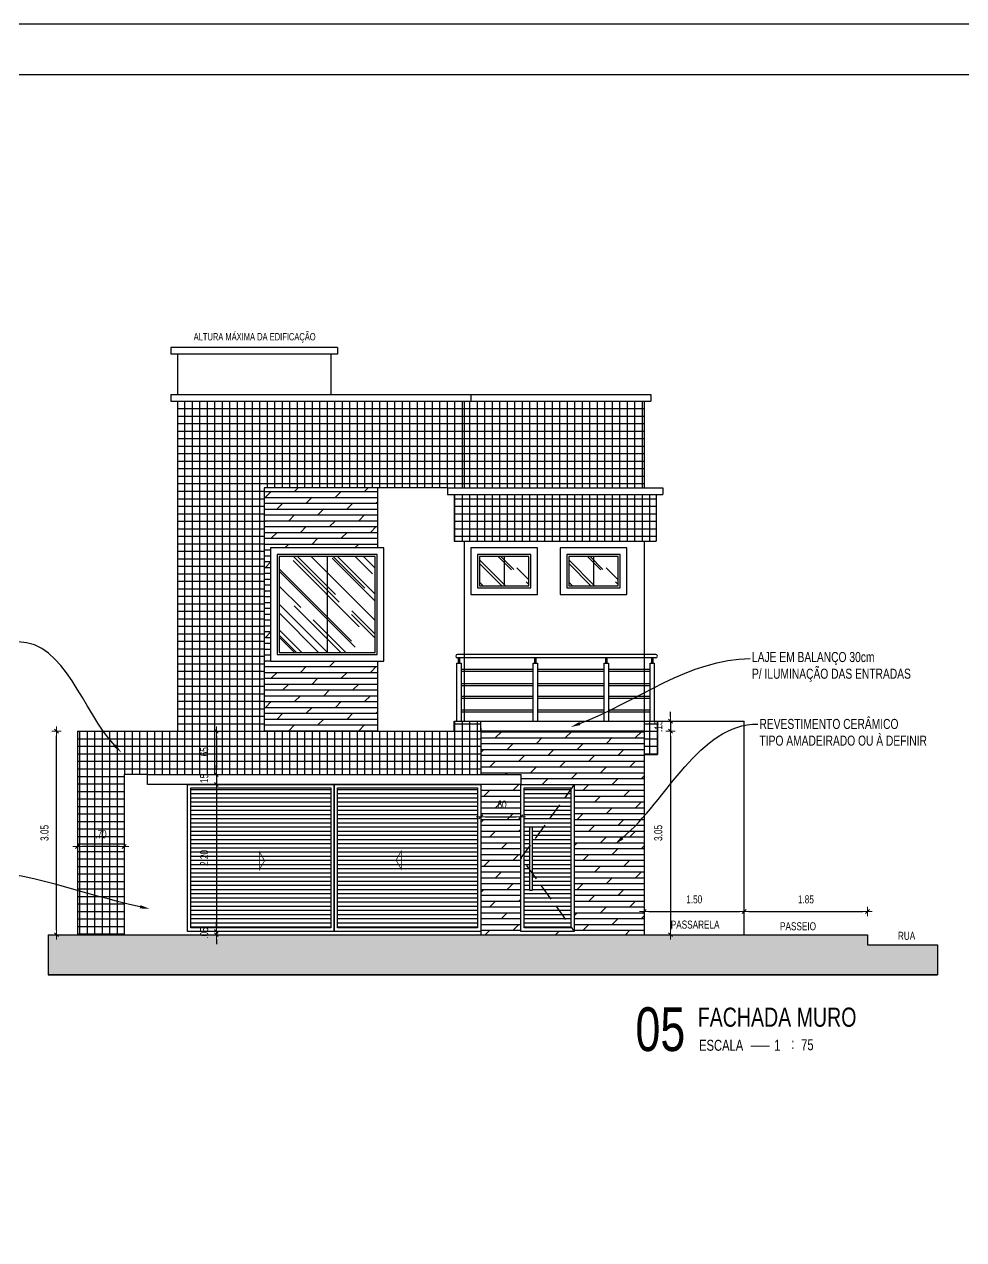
# Model space of a CAD drawing. Extents: x 425 to 531, y 796 to 840.
# Drawn here: x 500.02 to 514.11, y 822.07 to 840.29 of the extents above; entities that cross this region are included whole.
import ezdxf
from ezdxf import colors
from ezdxf.entities.mleader import LeaderData, LeaderLine
from ezdxf.enums import TextEntityAlignment as Align
from ezdxf.math import Vec2, Vec3

# ---------------------------------------------------------------- set-up
doc = ezdxf.new("R2010")
doc.units = 0
doc.header["$MEASUREMENT"] = 0
doc.header["$PDSIZE"] = -5
doc.linetypes.add('CONTINU', pattern=[0])
doc.linetypes.add('DASHED2', pattern=[0.375, 0.25, -0.125])
doc.layers.get('0').update_dxf_attribs({"linetype": 'CONTINUOUS'})
doc.layers.get('Defpoints').update_dxf_attribs({"linetype": 'CONTINUOUS'})
for name, color, linetype in [('COTA', 7, 'CONTINUOUS'), ('E-txt-g', 3, 'CONTINUOUS'), ('E-TXT-Y', 2, 'CONTINUOUS'), ('Indic_Corte_Vista', 2, 'CONTINUOUS'), ('VIGA H20', 2, 'CONTINUOUS')]:
    doc.layers.add(name, color=color, linetype=linetype)
for name, color, linetype, lineweight in [('E-Pen-C', 4, 'CONTINUOUS', 15), ('E-Pen-G', 3, 'CONTINUOUS', 30), ('E-Txt-W', 7, 'CONTINUOUS', 20)]:
    doc.layers.add(name, color=color, linetype=linetype, lineweight=lineweight)
doc.styles.add('F2', font='swisscl.ttf')
doc.styles.add('REG60', font='romans.shx', dxfattribs={"width": 0.8, "height": 0.15})
doc.styles.add('REG80', font='romans.shx', dxfattribs={"width": 0.8, "height": 0.2})
doc.dimstyles.new('DIMENSION-1', dxfattribs={"dimtxt": 0.11, "dimasz": 0.07, "dimexe": 1, "dimexo": 0, "dimgap": 0.12, "dimtad": 1, "dimzin": 7, "dimdsep": 46, "dimtxsty": 'F2', "dimblk1": 'TRACO', "dimblk2": 'TRACO', "dimsah": 1, "dimcen": 1, "dimse1": 1, "dimse2": 1, "dimclrd": 256, "dimclre": 256, "dimclrt": 6, "dimadec": 0, "dimazin": 0, "dimtfac": 1, "dimtix": 1, "dimtmove": 2, "dimatfit": 3, "dimldrblk": 'TRACO', "dimfxl": 1, "dimtolj": 1, "dimtzin": 0, "dimarcsym": 0})

# ---------------------------------------------------------------- blocks, each defined once
blk = doc.blocks.new('TXT-AMB75')
at = {"layer": 'E-txt-g', "style": 'REG80', "width": 0.8, "flags": 8}
blk.add_attdef('TXT', text='', height=0.2, dxfattribs=at).set_placement((0.005, 0.296), align=Align.CENTER)
at = {"layer": 'E-Txt-W', "style": 'REG60', "width": 0.8, "flags": 8}
blk.add_attdef('TXT', text='', height=0.15, dxfattribs=at).set_placement((0.005, 0.027), align=Align.CENTER)
blk = doc.blocks.new('IND_DES')
at = {"layer": 'E-Txt-W', "color": 7}
blk.add_line((0.027, -0.243), (0.198, -0.243), dxfattribs=at)
at = {"layer": 'E-txt-g', "color": 7, "style": 'F2'}
for s, p in [('ESCALA', (-0.446, -0.286)), ('1', (0.243, -0.286)), (':', (0.399, -0.271))]:
    blk.add_text(s, height=0.1, dxfattribs=at).set_placement(p)
blk.add_attdef('ESCALA', (0.49, -0.281), '', height=0.1, dxfattribs=at)
at = {"layer": 'E-Txt-W', "color": 6, "style": 'F2'}
blk.add_attdef('00', text='', height=0.4, dxfattribs=at).set_placement((-0.708, -0.288), align=Align.CENTER)
at = {"layer": 'E-TXT-Y', "color": 7, "style": 'F2'}
for tag, p in [('PROJETO', (-0.456, 0.183)), ('DESENHO', (-0.458, -0.066))]:
    blk.add_attdef(tag, p, '', height=0.175, dxfattribs=at)
blk = doc.blocks.new('TRACO')
at = {"layer": 'E-Pen-C'}
for p, q in [((-1, 0), (1, 0)), ((0, 1), (0, -1))]:
    blk.add_line(p, q, dxfattribs=at)
at = {"layer": 'E-Pen-G'}
blk.add_line((-0.42, -0.42), (0.42, 0.42), dxfattribs=at)
blk = doc.blocks.new('*D92')
at = {"color": 4, "linetype": 'Continuous', "lineweight": -2, "transparency": 16777216}
blk.add_line((500.501, 826.709), (500.501, 829.619), dxfattribs=at)
at = {"layer": 'Defpoints', "color": 0, "linetype": 'CONTINU', "transparency": 16777216}
for p in [(500.501, 829.689), (500.815, 829.689), (500.815, 826.639)]:
    blk.add_point(p, dxfattribs=at)
at = {"color": 4, "linetype": 'CONTINU', "lineweight": -2, "transparency": 16777216, "xscale": 0.07, "yscale": 0.07, "zscale": 0.07}
for p, rotation in [((500.501, 829.689), 90), ((500.501, 826.639), 270)]:
    blk.add_blockref('TRACO', p, dxfattribs=dict(at, rotation=rotation))
at = {"color": 4, "linetype": 'CONTINU', "transparency": 16777216, "insert": (500.32, 828.164), "char_height": 0.12, "attachment_point": 5, "rotation": 90, "style": 'F2'}
blk.add_mtext('\\A1;3.05', dxfattribs=at)
blk = doc.blocks.new('*D93')
at = {"color": 4, "linetype": 'Continuous', "lineweight": -2, "transparency": 16777216}
blk.add_line((501.445, 827.961), (500.885, 827.961), dxfattribs=at)
at = {"layer": 'Defpoints', "color": 0, "linetype": 'CONTINU', "transparency": 16777216}
for p in [(500.815, 829.039), (501.515, 829.039), (500.815, 827.961)]:
    blk.add_point(p, dxfattribs=at)
at = {"color": 4, "linetype": 'CONTINU', "lineweight": -2, "transparency": 16777216, "xscale": 0.07, "yscale": 0.07, "zscale": 0.07, "rotation": 180}
blk.add_blockref('TRACO', (500.815, 827.961), dxfattribs=at)
at = {"color": 4, "linetype": 'CONTINU', "lineweight": -2, "transparency": 16777216, "xscale": 0.07, "yscale": 0.07, "zscale": 0.07}
blk.add_blockref('TRACO', (501.515, 827.961), dxfattribs=at)
at = {"color": 4, "linetype": 'CONTINU', "transparency": 16777216, "insert": (501.165, 828.143), "char_height": 0.12, "attachment_point": 5, "style": 'F2'}
blk.add_mtext('\\A1;.70', dxfattribs=at)
blk = doc.blocks.new('*D94')
at = {"color": 4, "linetype": 'Continuous', "lineweight": -2, "transparency": 16777216}
blk.add_line((502.897, 829.619), (502.897, 829.109), dxfattribs=at)
at = {"layer": 'Defpoints', "color": 0, "linetype": 'CONTINU', "transparency": 16777216}
for p in [(502.599, 829.689), (502.599, 829.039), (502.897, 829.039)]:
    blk.add_point(p, dxfattribs=at)
at = {"color": 4, "linetype": 'CONTINU', "lineweight": -2, "transparency": 16777216, "xscale": 0.07, "yscale": 0.07, "zscale": 0.07}
for p, rotation in [((502.897, 829.689), 90), ((502.897, 829.039), 270)]:
    blk.add_blockref('TRACO', p, dxfattribs=dict(at, rotation=rotation))
at = {"color": 4, "linetype": 'CONTINU', "transparency": 16777216, "insert": (502.715, 829.364), "char_height": 0.12, "attachment_point": 5, "rotation": 90, "style": 'F2'}
blk.add_mtext('\\A1;.65', dxfattribs=at)
blk = doc.blocks.new('*D95')
at = {"color": 4, "linetype": 'Continuous', "lineweight": -2, "transparency": 16777216}
for p, q in [((502.897, 829.109), (502.897, 829.179)), ((502.897, 829.039), (502.897, 828.889)), ((502.897, 828.819), (502.897, 828.749))]:
    blk.add_line(p, q, dxfattribs=at)
at = {"layer": 'Defpoints', "color": 0, "linetype": 'CONTINU', "transparency": 16777216}
for p in [(502.599, 829.039), (501.865, 828.889), (502.897, 828.889)]:
    blk.add_point(p, dxfattribs=at)
at = {"color": 4, "linetype": 'CONTINU', "lineweight": -2, "transparency": 16777216, "xscale": 0.07, "yscale": 0.07, "zscale": 0.07}
for p, rotation in [((502.897, 829.039), 270), ((502.897, 828.889), 90)]:
    blk.add_blockref('TRACO', p, dxfattribs=dict(at, rotation=rotation))
at = {"color": 4, "linetype": 'CONTINU', "transparency": 16777216, "insert": (502.715, 828.964), "char_height": 0.12, "attachment_point": 5, "rotation": 90, "style": 'F2'}
blk.add_mtext('\\A1;.15', dxfattribs=at)
blk = doc.blocks.new('*D96')
at = {"color": 4, "linetype": 'Continuous', "lineweight": -2, "transparency": 16777216}
blk.add_line((502.897, 828.819), (502.897, 826.759), dxfattribs=at)
at = {"layer": 'Defpoints', "color": 0, "linetype": 'CONTINU', "transparency": 16777216}
for p in [(501.865, 828.889), (502.465, 826.689), (502.897, 826.689)]:
    blk.add_point(p, dxfattribs=at)
at = {"color": 4, "linetype": 'CONTINU', "lineweight": -2, "transparency": 16777216, "xscale": 0.07, "yscale": 0.07, "zscale": 0.07}
for p, rotation in [((502.897, 828.889), 90), ((502.897, 826.689), 270)]:
    blk.add_blockref('TRACO', p, dxfattribs=dict(at, rotation=rotation))
at = {"color": 4, "linetype": 'CONTINU', "transparency": 16777216, "insert": (502.715, 827.789), "char_height": 0.12, "attachment_point": 5, "rotation": 90, "style": 'F2'}
blk.add_mtext('\\A1;2.20', dxfattribs=at)
blk = doc.blocks.new('*D97')
at = {"color": 4, "linetype": 'Continuous', "lineweight": -2, "transparency": 16777216}
for p, q in [((502.897, 826.759), (502.897, 826.829)), ((502.897, 826.689), (502.897, 826.639)), ((502.897, 826.569), (502.897, 826.499))]:
    blk.add_line(p, q, dxfattribs=at)
at = {"layer": 'Defpoints', "color": 0, "linetype": 'CONTINU', "transparency": 16777216}
for p in [(502.465, 826.689), (502.465, 826.639), (502.897, 826.639)]:
    blk.add_point(p, dxfattribs=at)
at = {"color": 4, "linetype": 'CONTINU', "lineweight": -2, "transparency": 16777216, "xscale": 0.07, "yscale": 0.07, "zscale": 0.07}
for p, rotation in [((502.897, 826.689), 270), ((502.897, 826.639), 90)]:
    blk.add_blockref('TRACO', p, dxfattribs=dict(at, rotation=rotation))
at = {"color": 4, "linetype": 'CONTINU', "transparency": 16777216, "insert": (502.715, 826.664), "char_height": 0.12, "attachment_point": 5, "rotation": 90, "style": 'F2'}
blk.add_mtext('\\A1;.05', dxfattribs=at)
blk = doc.blocks.new('*D98')
at = {"color": 4, "linetype": 'Continuous', "lineweight": -2, "transparency": 16777216}
for p, q in [((509.708, 829.909), (509.708, 829.979)), ((509.708, 829.839), (509.708, 829.689)), ((509.708, 829.619), (509.708, 829.549))]:
    blk.add_line(p, q, dxfattribs=at)
at = {"layer": 'Defpoints', "color": 0, "linetype": 'CONTINU', "transparency": 16777216}
for p in [(509.315, 829.839), (509.315, 829.689), (509.708, 829.689)]:
    blk.add_point(p, dxfattribs=at)
at = {"color": 4, "linetype": 'CONTINU', "lineweight": -2, "transparency": 16777216, "xscale": 0.07, "yscale": 0.07, "zscale": 0.07}
for p, rotation in [((509.708, 829.839), 270), ((509.708, 829.689), 90)]:
    blk.add_blockref('TRACO', p, dxfattribs=dict(at, rotation=rotation))
at = {"color": 4, "linetype": 'CONTINU', "transparency": 16777216, "insert": (509.527, 829.764), "char_height": 0.12, "attachment_point": 5, "rotation": 90, "style": 'F2'}
blk.add_mtext('\\A1;.15', dxfattribs=at)
blk = doc.blocks.new('*D99')
at = {"color": 4, "linetype": 'Continuous', "lineweight": -2, "transparency": 16777216}
blk.add_line((509.708, 829.619), (509.708, 826.709), dxfattribs=at)
at = {"layer": 'Defpoints', "color": 0, "linetype": 'CONTINU', "transparency": 16777216}
for p in [(509.315, 829.689), (509.315, 826.639), (509.708, 826.639)]:
    blk.add_point(p, dxfattribs=at)
at = {"color": 4, "linetype": 'CONTINU', "lineweight": -2, "transparency": 16777216, "xscale": 0.07, "yscale": 0.07, "zscale": 0.07}
for p, rotation in [((509.708, 829.689), 90), ((509.708, 826.639), 270)]:
    blk.add_blockref('TRACO', p, dxfattribs=dict(at, rotation=rotation))
at = {"color": 4, "linetype": 'CONTINU', "transparency": 16777216, "insert": (509.526, 828.164), "char_height": 0.12, "attachment_point": 5, "rotation": 90, "style": 'F2'}
blk.add_mtext('\\A1;3.05', dxfattribs=at)
blk = doc.blocks.new('*D100')
at = {"color": 4, "linetype": 'Continuous', "lineweight": -2, "transparency": 16777216}
blk.add_line((506.935, 828.407), (507.395, 828.407), dxfattribs=at)
at = {"layer": 'Defpoints', "color": 0, "linetype": 'CONTINU', "transparency": 16777216}
for p in [(506.865, 828.889), (507.465, 828.889), (507.465, 828.407)]:
    blk.add_point(p, dxfattribs=at)
at = {"color": 4, "linetype": 'CONTINU', "lineweight": -2, "transparency": 16777216, "xscale": 0.07, "yscale": 0.07, "zscale": 0.07, "rotation": 180}
blk.add_blockref('TRACO', (506.865, 828.407), dxfattribs=at)
at = {"color": 4, "linetype": 'CONTINU', "lineweight": -2, "transparency": 16777216, "xscale": 0.07, "yscale": 0.07, "zscale": 0.07}
blk.add_blockref('TRACO', (507.465, 828.407), dxfattribs=at)
at = {"color": 4, "linetype": 'CONTINU', "transparency": 16777216, "insert": (507.165, 828.588), "char_height": 0.12, "attachment_point": 5, "style": 'F2'}
blk.add_mtext('\\A1;.60', dxfattribs=at)
blk = doc.blocks.new('Seta')
at = {"const_width": 2}
blk.add_lwpolyline([(10, 15), (10, 26), (25, 0), (10, -26), (10, -15), (10, -15), (10, 15)], close=True, dxfattribs=at)
blk = doc.blocks.new('*D196')
at = {"color": 4, "linetype": 'Continuous', "lineweight": -2, "transparency": 16777216}
blk.add_line((509.385, 826.987), (510.745, 826.987), dxfattribs=at)
at = {"layer": 'Defpoints', "color": 0, "linetype": 'CONTINU', "transparency": 16777216}
for p in [(510.815, 826.987), (509.315, 826.639), (510.815, 826.639)]:
    blk.add_point(p, dxfattribs=at)
at = {"color": 4, "linetype": 'CONTINU', "lineweight": -2, "transparency": 16777216, "xscale": 0.07, "yscale": 0.07, "zscale": 0.07, "rotation": 180}
blk.add_blockref('TRACO', (509.315, 826.987), dxfattribs=at)
at = {"color": 4, "linetype": 'CONTINU', "lineweight": -2, "transparency": 16777216, "xscale": 0.07, "yscale": 0.07, "zscale": 0.07}
blk.add_blockref('TRACO', (510.815, 826.987), dxfattribs=at)
at = {"color": 4, "linetype": 'CONTINU', "transparency": 16777216, "insert": (510.065, 827.168), "char_height": 0.12, "attachment_point": 5, "style": 'F2'}
blk.add_mtext('\\A1;1.50', dxfattribs=at)
blk = doc.blocks.new('*D197')
at = {"color": 4, "linetype": 'Continuous', "lineweight": -2, "transparency": 16777216}
blk.add_line((510.885, 826.987), (512.595, 826.987), dxfattribs=at)
at = {"layer": 'Defpoints', "color": 0, "linetype": 'CONTINU', "transparency": 16777216}
for p in [(512.665, 826.987), (510.815, 826.639), (512.665, 826.639)]:
    blk.add_point(p, dxfattribs=at)
at = {"color": 4, "linetype": 'CONTINU', "lineweight": -2, "transparency": 16777216, "xscale": 0.07, "yscale": 0.07, "zscale": 0.07, "rotation": 180}
blk.add_blockref('TRACO', (510.815, 826.987), dxfattribs=at)
at = {"color": 4, "linetype": 'CONTINU', "lineweight": -2, "transparency": 16777216, "xscale": 0.07, "yscale": 0.07, "zscale": 0.07}
blk.add_blockref('TRACO', (512.665, 826.987), dxfattribs=at)
at = {"color": 4, "linetype": 'CONTINU', "transparency": 16777216, "insert": (511.74, 827.168), "char_height": 0.12, "attachment_point": 5, "style": 'F2'}
blk.add_mtext('\\A1;1.85', dxfattribs=at)

msp = doc.modelspace()

# ---------------------------------------------------------------- hatches: boundary and pattern name
at = {"linetype": 'CONTINU'}
h = msp.add_hatch(dxfattribs=at)
h.set_pattern_fill('ANSI37', color=250, scale=0.9, angle=135, style=0)
h.paths.add_polyline_path([(502.315, 829.689), (503.615, 829.689), (503.615, 833.339), (506.615, 833.339), (506.615, 834.639), (502.315, 834.639)])
h = msp.add_hatch(dxfattribs=at)
h.set_pattern_fill('ANSI37', color=250, scale=0.9, angle=135, style=0)
h.paths.add_polyline_path([(509.315, 834.639), (506.715, 834.639), (506.615, 834.639), (506.615, 833.339), (509.315, 833.339)])
h = msp.add_hatch(dxfattribs=at)
h.set_pattern_fill('DOLMIT', color=250, scale=0.35, style=0)
h.set_pattern_definition([(0, (23.956195, 16.11956), (0, 0.0875), []), (45, (23.9562, 16.11956), (-0.175, 0.175), [0.12374369, -0.24748769])])
h.paths.add_polyline_path([(503.615, 829.689), (505.315, 829.689), (505.315, 830.739), (503.711, 830.739), (503.711, 832.439), (505.315, 832.439), (505.315, 833.339), (503.615, 833.339)])
h = msp.add_hatch(dxfattribs=at)
h.set_pattern_fill('ANSI37', color=250, scale=0.9, angle=135, style=0)
h.paths.add_polyline_path([(506.465, 832.539), (509.496, 832.539), (509.496, 832.889), (509.496, 833.239), (506.465, 833.239), (506.465, 832.889)])
h = msp.add_hatch(dxfattribs=at)
h.set_pattern_fill('AR-RROOF', color=250, scale=0.35, angle=45, style=0)
h.set_pattern_definition([(135, (1134.98336, 12.01254), (-0.29698485, 0.7919596), [5.25, -0.7, 1.75, -0.35]), (135, (1134.77795, 12.46544), (0.57664558, 0.08167083), [1.05, -0.1155, 2.1, -0.2625]), (135, (1135.06998, 12.34665), (-1.1211178, 1.45275088), [2.8, -0.49, 1.4, -0.35])])
h.paths.add_polyline_path([(507.585, 832.309), (507.215, 832.309), (507.215, 831.869), (507.585, 831.869)])
h.paths.add_polyline_path([(507.215, 832.309), (506.845, 832.309), (506.845, 831.869), (507.215, 831.869)])
h = msp.add_hatch(dxfattribs=at)
h.set_pattern_fill('AR-RROOF', color=250, scale=0.35, angle=45, style=0)
h.set_pattern_definition([(135, (1136.32095, 12.01254), (-0.29698485, 0.7919596), [5.25, -0.7, 1.75, -0.35]), (135, (1136.11554, 12.46544), (0.57664558, 0.08167083), [1.05, -0.1155, 2.1, -0.2625]), (135, (1136.40757, 12.34665), (-1.1211178, 1.45275088), [2.8, -0.49, 1.4, -0.35])])
h.paths.add_polyline_path([(508.923, 832.309), (508.553, 832.309), (508.553, 831.869), (508.923, 831.869)])
h.paths.add_polyline_path([(508.553, 832.309), (508.183, 832.309), (508.183, 831.869), (508.553, 831.869)])
h = msp.add_hatch(dxfattribs=at)
h.set_pattern_fill('ANSI37', color=250, scale=0.9, angle=135, style=0)
h.paths.add_polyline_path([(506.865, 829.839), (506.465, 829.839), (506.465, 829.689), (506.865, 829.689)])
h.paths.add_polyline_path([(509.515, 829.839), (509.315, 829.839), (509.315, 829.689), (509.315, 829.339), (509.515, 829.339)])
h.paths.add_polyline_path([(509.653, 829.638), (509.653, 829.886), (509.4, 829.886), (509.4, 829.638)], flags=9)
h = msp.add_hatch(dxfattribs=at)
h.set_pattern_fill('ANSI31', color=8, scale=0.5, angle=135, style=0)
h.set_pattern_definition([(180, (2.20931, 3.06662), (-1e-17, -0.0625), [])])
h.paths.add_polyline_path([(502.515, 828.839), (502.515, 826.739), (504.615, 826.739), (504.615, 828.839)])
h.paths.add_polyline_path([(504.715, 826.739), (506.815, 826.739), (506.815, 828.839), (504.715, 828.839)])
h.paths.add_polyline_path([(507.636, 828.257), (507.636, 828.024), (508.215, 828.821), (508.215, 828.839), (507.515, 828.839), (507.515, 827.858), (507.599, 827.974), (507.599, 828.257)])
h.paths.add_polyline_path([(507.599, 827.974), (507.515, 827.858), (507.515, 827.721), (507.599, 827.605)])
h.paths.add_polyline_path([(507.636, 827.554), (508.215, 826.758), (508.215, 828.821), (507.636, 828.024)])
h.paths.add_polyline_path([(507.636, 827.554), (507.636, 827.303), (507.599, 827.303), (507.599, 827.605), (507.515, 827.721), (507.515, 826.739), (508.215, 826.739), (508.215, 826.758)])
at = {"layer": 'COTA', "linetype": 'Continuous'}
h = msp.add_hatch(dxfattribs=at)
h.set_pattern_fill('AR-RROOF', color=250, scale=0.35, angle=45, style=0)
h.set_pattern_definition([(135, (1135.82506, 12.01254), (-0.29698485, 0.7919596), [5.25, -0.7, 1.75, -0.35]), (135, (1135.61964, 12.46544), (0.57664558, 0.08167083), [1.05, -0.1155, 2.1, -0.2625]), (135, (1135.91168, 12.34665), (-1.1211178, 1.45275088), [2.8, -0.49, 1.4, -0.35])])
h.paths.add_polyline_path([(505.281, 832.309), (504.561, 832.309), (504.561, 830.869), (505.281, 830.869)])
h.paths.add_polyline_path([(504.561, 832.309), (503.841, 832.309), (503.841, 830.869), (504.561, 830.869)])
h = msp.add_hatch(dxfattribs=at)
h.set_pattern_fill('DOLMIT', color=8, scale=0.35, style=0)
h.set_pattern_definition([(0, (2.20931, 3.06662), (0, 0.0875), []), (45, (2.2093, 3.06662), (-0.175, 0.175), [0.12374369, -0.24748769])])
h.paths.add_polyline_path([(509.315, 829.689), (506.865, 829.689), (506.865, 829.039), (507.465, 829.039), (507.465, 828.889), (508.265, 828.889), (508.265, 826.689), (507.465, 826.689), (507.465, 828.889), (506.865, 828.889), (506.865, 826.639), (509.315, 826.639)])
h = msp.add_hatch(dxfattribs=at)
h.set_pattern_fill('ANSI38', color=8, scale=0.4, style=0)
h.set_pattern_definition([(45, (17.57902, 16.119564), (-0.035355339, 0.035355339), []), (135, (17.57902, 16.119564), (-0.1060660172, 0.035355339), [0.125, -0.075])])
h.paths.add_polyline_path([(500.376, 826.639), (500.376, 826.039), (513.712, 826.039), (513.712, 826.489), (512.665, 826.489), (512.665, 826.639)])
at = {"layer": 'Indic_Corte_Vista', "linetype": 'Continuous'}
h = msp.add_hatch(dxfattribs=at)
h.set_pattern_fill('ANSI37', color=8, scale=0.9, angle=135, style=0)
h.paths.add_polyline_path([(506.865, 829.039), (506.865, 829.689), (500.815, 829.689), (500.815, 826.639), (501.515, 826.639), (501.515, 829.039), (501.865, 829.039)])

# ---------------------------------------------------------------- linework, layer by layer
at = {"color": 250, "linetype": 'CONTINU'}
for p, q in [((504.715, 835.439), (502.215, 835.439)), ((502.215, 835.439), (502.215, 835.339)), ((504.715, 835.439), (504.715, 835.339)), ((504.615, 835.339), (502.215, 835.339)), ((502.315, 835.339), (502.315, 834.739)), ((504.615, 835.339), (504.615, 834.739)), ((504.715, 835.339), (504.615, 835.339)), ((502.215, 834.739), (502.215, 834.639)), ((502.215, 834.739), (506.715, 834.739)), ((506.715, 834.739), (506.715, 834.639)), ((506.715, 834.739), (509.415, 834.739)), ((509.415, 834.739), (509.415, 834.639)), ((502.215, 834.639), (506.715, 834.639)), ((502.315, 834.639), (502.315, 829.689)), ((506.615, 834.639), (506.615, 833.339)), ((506.715, 834.639), (509.415, 834.639)), ((509.315, 834.639), (509.315, 833.339)), ((503.615, 833.339), (503.615, 829.689)), ((506.365, 833.339), (503.615, 833.339)), ((506.365, 833.339), (509.596, 833.339)), ((506.365, 833.239), (509.596, 833.239)), ((509.496, 833.239), (509.496, 832.539)), ((509.596, 833.339), (509.596, 833.239)), ((506.465, 832.539), (509.496, 832.539)), ((506.615, 832.539), (506.615, 829.839)), ((509.315, 832.539), (509.315, 829.839)), ((504.561, 832.309), (504.561, 830.869)), ((507.215, 832.309), (507.215, 831.869)), ((508.553, 832.309), (508.553, 831.869)), ((509.488, 830.839), (506.512, 830.839)), ((505.315, 830.739), (505.315, 829.689)), ((509.488, 830.789), (506.512, 830.789)), ((507.65, 830.616), (506.568, 830.616)), ((507.65, 830.586), (506.568, 830.586)), ((508.715, 830.616), (507.713, 830.616)), ((508.715, 830.586), (507.713, 830.586)), ((509.404, 830.616), (508.778, 830.616)), ((509.404, 830.586), (508.778, 830.586)), ((507.65, 830.399), (506.568, 830.399)), ((507.65, 830.369), (506.568, 830.369)), ((508.715, 830.399), (507.713, 830.399)), ((508.715, 830.369), (507.713, 830.369)), ((509.404, 830.399), (508.778, 830.399)), ((509.404, 830.369), (508.778, 830.369)), ((507.65, 830.211), (506.568, 830.211)), ((507.65, 830.181), (506.568, 830.181)), ((508.715, 830.211), (507.713, 830.211)), ((508.715, 830.181), (507.713, 830.181)), ((509.404, 830.211), (508.778, 830.211)), ((509.404, 830.181), (508.778, 830.181)), ((507.65, 830.004), (506.568, 830.004)), ((507.65, 829.974), (506.568, 829.974)), ((508.715, 830.004), (507.713, 830.004)), ((508.715, 829.974), (507.713, 829.974)), ((509.404, 830.004), (508.778, 830.004)), ((509.404, 829.974), (508.778, 829.974)), ((506.465, 829.839), (509.315, 829.839)), ((506.615, 829.839), (509.315, 829.839)), ((506.865, 829.839), (509.315, 829.839)), ((509.315, 829.839), (510.815, 829.839)), ((510.815, 826.639), (510.815, 829.839))]:
    msp.add_line(p, q, dxfattribs=at)
at = {"color": 250, "linetype": 'Continuous', "ltscale": 0.35}
for p, q in [((505.315, 833.339), (505.315, 832.439)), ((506.365, 833.339), (506.365, 833.239)), ((506.465, 833.239), (506.465, 832.539))]:
    msp.add_line(p, q, dxfattribs=at)
at = {"color": 7, "linetype": 'CONTINU'}
for p, q in [((506.865, 829.739), (506.865, 829.039)), ((501.515, 829.039), (501.515, 826.639)), ((501.865, 829.039), (501.515, 829.039)), ((506.865, 828.889), (506.865, 826.639))]:
    msp.add_line(p, q, dxfattribs=at)
at = {"color": 1, "linetype": 'CONTINU'}
for p, q in [((509.165, 829.839), (509.315, 829.839)), ((509.315, 829.839), (509.315, 826.639)), ((500.815, 829.689), (500.815, 826.639)), ((500.815, 829.689), (506.865, 829.689)), ((509.315, 829.339), (509.515, 829.339)), ((500.376, 826.639), (510.815, 826.639)), ((510.815, 826.639), (510.815, 826.639)), ((510.815, 826.639), (512.665, 826.639)), ((512.665, 826.639), (512.665, 826.489)), ((512.665, 826.489), (513.712, 826.489))]:
    msp.add_line(p, q, dxfattribs=at)
at = {"color": 8, "linetype": 'CONTINU'}
for p, q in [((502.465, 828.889), (501.865, 828.889)), ((500.376, 826.639), (500.376, 826.039)), ((513.712, 826.489), (513.712, 826.039)), ((513.712, 826.039), (500.376, 826.039)), ((500.376, 826.039), (513.712, 826.039))]:
    msp.add_line(p, q, dxfattribs=at)
at = {"color": 2, "linetype": 'Continuous'}
msp.add_lwpolyline([(472.097, 795.736), (531.172, 795.736), (531.172, 840.286), (472.097, 840.286)], close=True, dxfattribs=at)
at = {"color": 1, "linetype": 'Continuous'}
msp.add_lwpolyline([(473.972, 839.536), (530.422, 839.536), (530.422, 796.486), (473.972, 796.486)], close=True, dxfattribs=at)
at = {"color": 250, "linetype": 'CONTINU'}
for points in [[(505.411, 832.439), (503.711, 832.439), (503.711, 830.739), (505.411, 830.739)], [(505.311, 832.339), (503.811, 832.339), (503.811, 830.839), (505.311, 830.839)], [(505.281, 832.309), (503.841, 832.309), (503.841, 830.869), (505.281, 830.869)], [(507.715, 832.439), (506.715, 832.439), (506.715, 831.739), (507.715, 831.739)], [(507.615, 832.339), (506.815, 832.339), (506.815, 831.839), (507.615, 831.839)], [(507.585, 832.309), (506.845, 832.309), (506.845, 831.869), (507.585, 831.869)], [(509.053, 832.439), (508.053, 832.439), (508.053, 831.739), (509.053, 831.739)], [(508.953, 832.339), (508.153, 832.339), (508.153, 831.839), (508.953, 831.839)], [(508.923, 832.309), (508.183, 832.309), (508.183, 831.869), (508.923, 831.869)], [(506.526, 830.709), (506.549, 830.709), (506.549, 830.789), (506.526, 830.789)], [(507.671, 830.709), (507.693, 830.709), (507.693, 830.789), (507.671, 830.789)], [(508.736, 830.709), (508.758, 830.709), (508.758, 830.789), (508.736, 830.789)], [(509.424, 830.709), (509.447, 830.709), (509.447, 830.789), (509.424, 830.789)]]:
    msp.add_lwpolyline(points, close=True, dxfattribs=at)
for points in [[(506.506, 829.839), (506.506, 830.709), (506.568, 830.709), (506.568, 829.839)], [(507.65, 829.839), (507.65, 830.709), (507.713, 830.709), (507.713, 829.839)], [(508.715, 829.839), (508.715, 830.709), (508.778, 830.709), (508.778, 829.839)], [(509.404, 829.839), (509.404, 830.709), (509.466, 830.709), (509.466, 829.839)], [(506.465, 829.689), (506.465, 829.839), (509.515, 829.839), (509.515, 829.339), (509.315, 829.339)]]:
    msp.add_lwpolyline(points, dxfattribs=at)
at = {"color": 1, "linetype": 'CONTINU'}
for points in [[(506.865, 829.839), (509.315, 829.839), (509.315, 829.689), (506.865, 829.689)], [(501.865, 829.039), (507.465, 829.039), (507.465, 828.889), (501.865, 828.889)]]:
    msp.add_lwpolyline(points, close=True, dxfattribs=at)
at = {"color": 8, "linetype": 'CONTINU'}
msp.add_lwpolyline([(502.465, 828.889), (506.865, 828.889), (506.865, 826.689), (502.465, 826.689)], close=True, dxfattribs=at)
at = {"color": 7, "linetype": 'CONTINU'}
for points in [[(502.465, 828.889), (504.665, 828.889), (504.665, 826.689), (502.465, 826.689)], [(502.515, 828.839), (504.615, 828.839), (504.615, 826.739), (502.515, 826.739)], [(504.665, 828.889), (506.865, 828.889), (506.865, 826.689), (504.665, 826.689)], [(504.715, 828.839), (506.815, 828.839), (506.815, 826.739), (504.715, 826.739)], [(507.465, 828.889), (508.265, 828.889), (508.265, 826.689), (507.465, 826.689)], [(507.515, 828.839), (508.215, 828.839), (508.215, 826.739), (507.515, 826.739)], [(507.599, 828.257), (507.636, 828.257), (507.636, 827.303), (507.599, 827.303)]]:
    msp.add_lwpolyline(points, close=True, dxfattribs=at)
at = {"color": 8, "linetype": 'DASHED2', "flags": 128}
msp.add_lwpolyline([(508.265, 828.889), (507.465, 827.789), (508.265, 826.689)], dxfattribs=at)
at = {"color": 250, "linetype": 'CONTINU'}
for centre, start, end in [((506.512, 830.814), 90, 270), ((509.488, 830.814), 270, 90)]:
    msp.add_arc(centre, 0.025, start, end, dxfattribs=at)

# ---------------------------------------------------------------- block references
at = {"color": 2, "linetype": 'Continuous', "yscale": 0.005213081117799099, "zscale": 0.005213081117799099, "rotation": 180}
for p, xscale in [((505.723, 827.757), 0.005213081117799099), ((503.49, 827.748, 0.502), -0.005213081117799099)]:
    msp.add_blockref('Seta', p, dxfattribs=dict(at, xscale=xscale))
ref = msp.add_blockref('TXT-AMB75', (510.089, 826.514), dxfattribs=dict(xscale=0.7290000000000001, yscale=0.7290000000000001, zscale=0.7290000000000001))
ref.add_attrib('TXT', 'PASSARELA', dxfattribs={"layer": 'E-txt-g', "color": 2, "height": 0.12, "style": 'F2'}).set_placement((510.079, 826.73), align=Align.CENTER)
ref = msp.add_blockref('TXT-AMB75', (511.626, 826.488), dxfattribs=dict(xscale=0.7290000000000001, yscale=0.7290000000000001, zscale=0.7290000000000001))
ref.add_attrib('TXT', 'PASSEIO', dxfattribs={"layer": 'E-txt-g', "color": 2, "height": 0.12, "style": 'F2'}).set_placement((511.622, 826.705), align=Align.CENTER)
ref = msp.add_blockref('TXT-AMB75', (513.259, 826.346), dxfattribs=dict(xscale=0.7290000000000001, yscale=0.7290000000000001, zscale=0.7290000000000001))
ref.add_attrib('TXT', 'RUA', dxfattribs={"layer": 'E-txt-g', "color": 2, "height": 0.12, "style": 'F2'}).set_placement((513.25, 826.562), align=Align.CENTER)
ref = msp.add_blockref('IND_DES', (510.868, 825.367), dxfattribs=dict(xscale=1.636240131907927, yscale=1.636240131907927, zscale=1.636240131907927))
ref.add_attrib('00', '05', dxfattribs={"layer": 'E-Txt-W', "height": 0.6545, "style": 'F2'}).set_placement((509.557, 824.895), align=Align.CENTER)
ref.add_attrib('DESENHO', 'FACHADA MURO', (510.118, 825.259), dxfattribs={"layer": 'E-TXT-Y', "color": 2, "height": 0.28634, "style": 'F2'})
ref.add_attrib('ESCALA', '75', (511.669, 824.907), dxfattribs={"layer": 'E-txt-g', "color": 7, "height": 0.1636, "style": 'F2'})

# ---------------------------------------------------------------- texts
at = {"color": 250, "style": 'F2'}
msp.add_text('ALTURA MÁXIMA DA EDIFICAÇÃO', height=0.11, dxfattribs=at).set_placement((502.557, 835.548))

# ---------------------------------------------------------------- dimensions: what is measured, and where the dimension line sits
at = {"color": 8, "linetype": 'CONTINU'}
for base, p1, p2, angle, picture, middle in [((509.708, 829.689), (509.315, 829.839), (509.315, 829.689), 90, '*D98', (509.527, 829.764)), ((500.501, 829.689), (500.815, 826.639), (500.815, 829.689), 90, '*D92', (500.32, 828.164)), ((502.897, 829.039), (502.599, 829.689), (502.599, 829.039), 90, '*D94', (502.715, 829.364)), ((509.708, 826.639), (509.315, 829.689), (509.315, 826.639), 90, '*D99', (509.526, 828.164)), ((502.897, 828.889), (502.599, 829.039), (501.865, 828.889), 90, '*D95', (502.715, 828.964)), ((502.897, 826.689), (501.865, 828.889), (502.465, 826.689), 90, '*D96', (502.715, 827.789)), ((512.665, 826.987), (510.815, 826.639), (512.665, 826.639), 180, '*D197', (511.74, 827.168)), ((502.897, 826.639), (502.465, 826.689), (502.465, 826.639), 90, '*D97', (502.715, 826.664))]:
    dim = msp.add_linear_dim(base=base, p1=p1, p2=p2, angle=angle, dimstyle='DIMENSION-1', override={"dimtxt": 0.12, "dimclrd": 4, "dimclrt": 4, "dimfxl": 0.1, "dimfxlon": 1}, dxfattribs=at)
    dim.commit()
    dim.dimension.update_dxf_attribs({"geometry": picture, "text_midpoint": middle})
for base, p1, p2, picture, middle in [((500.815, 827.961), (501.515, 829.039), (500.815, 829.039), '*D93', (501.165, 828.143)), ((507.465, 828.407), (506.865, 828.889), (507.465, 828.889), '*D100', (507.165, 828.588))]:
    dim = msp.add_linear_dim(base=base, p1=p1, p2=p2, dimstyle='DIMENSION-1', override={"dimtxt": 0.12, "dimclrd": 4, "dimclrt": 4, "dimfxl": 0.1, "dimfxlon": 1}, dxfattribs=at)
    dim.commit()
    dim.dimension.update_dxf_attribs({"geometry": picture, "text_midpoint": middle})
dim = msp.add_aligned_dim(p1=(509.315, 826.639), p2=(510.815, 826.639), distance=0.347, dimstyle='DIMENSION-1', override={"dimtxt": 0.12, "dimclrd": 4, "dimclrt": 4, "dimfxl": 0.1, "dimfxlon": 1}, dxfattribs=at)
dim.commit()
dim.dimension.update_dxf_attribs({"geometry": '*D196', "text_midpoint": (510.065, 827.168)})

# ---------------------------------------------------------------- leaders
at = {"layer": 'VIGA H20'}
ml = msp.add_multileader_mtext('Standard', dxfattribs=at)
ml.set_content('{\\fSwis721 LtCn BT|b0|i0|c0|p34;\\C4;REVESTIMENTO CERÂMICO\\PNA COR CINZA OU À DEFINIR}', color=7)
ml.set_leader_properties(color=4)
ml.build(insert=Vec2(0, 0))
ml.multileader.update_dxf_attribs({"leader_type": 2, "text_right_attachment_type": 7, "dogleg_length": 0.36, "arrow_head_size": 0.15, "scale": 2})
ctx = ml.context
ctx.base_point, ctx.scale, ctx.char_height, ctx.arrow_head_size, ctx.landing_gap_size, ctx.plane_origin = Vec3(497.763, 831.103), 2, 0.15, 0.15, 0.025, Vec3(503.027, 828.484)
ctx.right_attachment, ctx.text_align_type = 7, 2
notes = []
notes.append((ctx, [(1, (1, 1, 0), (500.644, 831.027), (-1, 0), 0.72, [(0, [(501.475, 829.366)], 0, [])])]))
ctx.mtext.insert, ctx.mtext.alignment, ctx.mtext.flow_direction = Vec3(499.899, 831.18), 3, 5
ml = msp.add_multileader_mtext('Standard', dxfattribs=at)
ml.set_content('{\\fSwis721 LtCn BT|b0|i0|c0|p34;\\C4;LAJE EM BALANÇO 30cm\\PP/ ILUMINAÇÃO DAS ENTRADAS}', color=7)
ml.set_leader_properties(color=4)
ml.build(insert=Vec2(0, 0))
ml.multileader.update_dxf_attribs({"leader_type": 2, "text_right_attachment_type": 7, "dogleg_length": 0.36, "arrow_head_size": 0.15, "scale": 2})
ctx = ml.context
ctx.base_point, ctx.scale, ctx.char_height, ctx.arrow_head_size, ctx.landing_gap_size, ctx.plane_origin = Vec3(510.906, 830.778), 2, 0.15, 0.15, 0.025, Vec3(516.505, 828.158)
ctx.right_attachment = 7
notes.append((ctx, [(0, (1, 1, 0), (510.186, 830.778), (1, 0), 0.72, [(0, [(508.21, 829.751)], 0, [])])]))
ctx.mtext.insert, ctx.mtext.flow_direction = Vec3(510.931, 830.876), 5
ml = msp.add_multileader_mtext('Standard', dxfattribs=at)
ml.set_content('{\\fSwis721 LtCn BT|b0|i0|c0|p34;\\C4;REVESTIMENTO CERÂMICO\\PTIPO AMADEIRADO OU À DEFINIR}', color=7)
ml.set_leader_properties(color=4)
ml.build(insert=Vec2(0, 0))
ml.multileader.update_dxf_attribs({"leader_type": 2, "text_right_attachment_type": 7, "dogleg_length": 0.36, "arrow_head_size": 0.15, "scale": 2})
ctx = ml.context
ctx.base_point, ctx.scale, ctx.char_height, ctx.arrow_head_size, ctx.landing_gap_size, ctx.plane_origin = Vec3(511.019, 829.796), 2, 0.15, 0.15, 0.025, Vec3(516.618, 827.176)
ctx.right_attachment = 7
notes.append((ctx, [(0, (1, 1, 0), (510.299, 829.796), (1, 0), 0.72, [(0, [(508.872, 827.992)], 0, [])])]))
ctx.mtext.insert, ctx.mtext.flow_direction = Vec3(511.044, 829.873), 5
ml = msp.add_multileader_mtext('Standard', dxfattribs=at)
ml.set_content('{\\fSwis721 LtCn BT|b0|i0|c0|p34;\\C4;GRAFIATO NA COR\\PBRANCO NEVE OU À DEFINIR}', color=7)
ml.set_leader_properties(color=4)
ml.build(insert=Vec2(0, 0))
ml.multileader.update_dxf_attribs({"leader_type": 2, "text_right_attachment_type": 7, "dogleg_length": 0.36, "arrow_head_size": 0.15, "scale": 2})
ctx = ml.context
ctx.base_point, ctx.scale, ctx.char_height, ctx.arrow_head_size, ctx.landing_gap_size, ctx.plane_origin = Vec3(497.032, 827.676), 2, 0.15, 0.15, 0.025, Vec3(502.631, 825.057)
ctx.right_attachment, ctx.text_align_type = 7, 2
notes.append((ctx, [(1, (1, 1, 0), (499.909, 827.6), (-1, 0), 0.72, [(0, [(501.9, 827.026)], 0, [])])]))
ctx.mtext.insert, ctx.mtext.alignment, ctx.mtext.flow_direction = Vec3(499.164, 827.753), 3, 5
for ctx, leaders in notes:
    for number, flags, end, landing, length, lines in leaders:
        leader = LeaderData()
        leader.index, (leader.has_last_leader_line, leader.has_dogleg_vector, leader.attachment_direction) = number, flags
        leader.last_leader_point, leader.dogleg_vector, leader.dogleg_length = Vec3(end), Vec3(landing), length
        for number, points, colour, breaks in lines:
            line = LeaderLine()
            line.index, line.vertices, line.color, line.breaks = number, Vec3.list(points), colors.encode_raw_color(colour), breaks
            leader.lines.append(line)
        ctx.leaders.append(leader)

doc.saveas('drawing.dxf')
